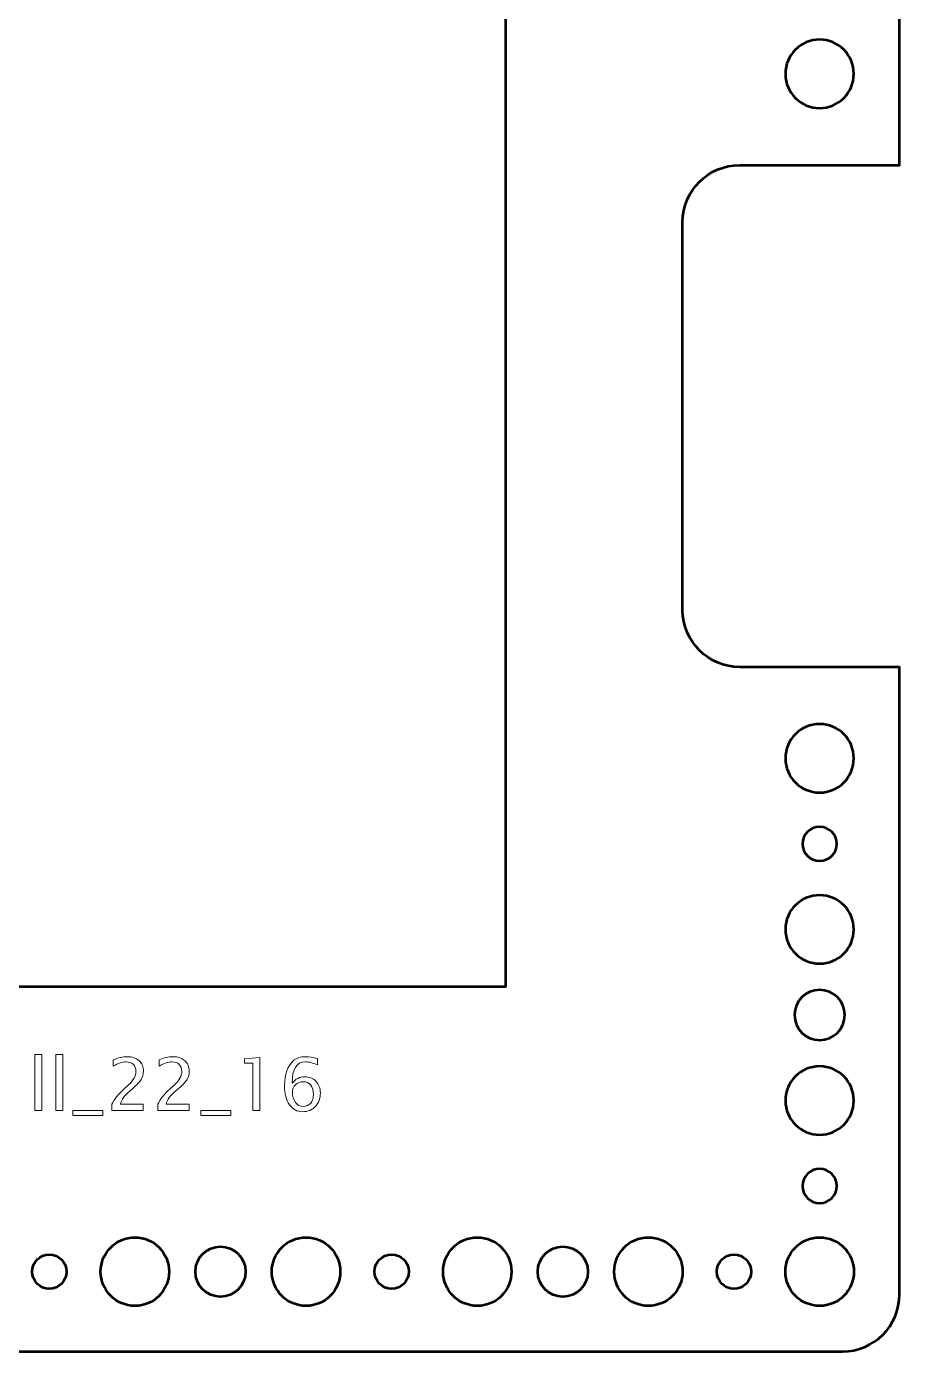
# Model space of a CAD drawing. Header units: centimetres. Extents: x -16.4 to 16.4, y -24.7 to 24.7.
# Drawn here: x 8.8 to 16.45, y -24.7 to -13.09 of the extents above; entities that cross this region are included whole.
import ezdxf

# ---------------------------------------------------------------- set-up
doc = ezdxf.new("R2010")
doc.units = ezdxf.units.CM
doc.header["$MEASUREMENT"] = 0
doc.layers.add('Layer 1', color=7, linetype='Continuous')

msp = doc.modelspace()

# ---------------------------------------------------------------- linework, layer by layer
at = {"layer": 'Layer 1', "lineweight": 53}
for centre, major_axis in [((9.75001, -24.00001), (0, 0.30001)), ((10.5, -24), (0, 0.22)), ((11.25001, -24.00001), (0, 0.30001)), ((12.75001, -24.00001), (0, 0.30001)), ((13.5, -24), (0, 0.22)), ((14.25001, -24.00001), (0, 0.30001)), ((15.75001, -24.00001), (0, 0.30001)), ((9, -24), (0, 0.15)), ((12, -24), (0, 0.15)), ((15, -24), (0, 0.15))]:
    msp.add_ellipse(centre, major_axis=major_axis, ratio=1, dxfattribs=at)
for points, knots in [([(-16.45, -24.2), (-16.45, -24.2), (-16.45, -1.3), (-16.45, -1.3), (-16.45, -1.3), (-16.45, -1.02386), (-16.22614, -0.8), (-15.95, -0.8), (-15.95, -0.8), (-15.95, -0.8), (15.95, -0.8), (15.95, -0.8), (15.95, -0.8), (16.22614, -0.8), (16.45, -1.02386), (16.45, -1.3), (16.45, -1.3), (16.45, -1.3), (16.45, -14.3), (16.45, -14.3), (16.45, -14.3), (16.45, -14.3), (15.05, -14.3), (15.05, -14.3), (15.05, -14.3), (14.77386, -14.3), (14.55, -14.52386), (14.55, -14.8), (14.55, -14.8), (14.55, -14.8), (14.55, -18.2), (14.55, -18.2), (14.55, -18.2), (14.55, -18.47614), (14.77386, -18.7), (15.05, -18.7), (15.05, -18.7), (15.05, -18.7), (16.45, -18.7), (16.45, -18.7), (16.45, -18.7), (16.45, -18.7), (16.45, -24.2), (16.45, -24.2), (16.45, -24.2), (16.45, -24.47614), (16.22614, -24.7), (15.95, -24.7), (15.95, -24.7), (15.95, -24.7), (-15.95, -24.7), (-15.95, -24.7), (-15.95, -24.7), (-16.22614, -24.7), (-16.45, -24.47614), (-16.45, -24.2)], [0, 0, 0, 0, 0.06666667, 0.06666667, 0.06666667, 0.06666667, 0.13333333, 0.13333333, 0.13333333, 0.13333333, 0.2, 0.2, 0.2, 0.2, 0.26666667, 0.26666667, 0.26666667, 0.26666667, 0.33333333, 0.33333333, 0.33333333, 0.33333333, 0.4, 0.4, 0.4, 0.4, 0.46666667, 0.46666667, 0.46666667, 0.46666667, 0.53333333, 0.53333333, 0.53333333, 0.53333333, 0.6, 0.6, 0.6, 0.6, 0.66666667, 0.66666667, 0.66666667, 0.66666667, 0.73333333, 0.73333333, 0.73333333, 0.73333333, 0.8, 0.8, 0.8, 0.8, 0.86666667, 0.86666667, 0.86666667, 0.86666667, 1, 1, 1, 1]), ([(-13, -4), (-13, -4), (-4.45, -4), (-4.45, -4), (-4.45, -4), (-4.45, -4), (-4.45, -2.8), (-4.45, -2.8), (-4.45, -2.8), (-4.45, -2.52386), (-4.22614, -2.3), (-3.95, -2.3), (-3.95, -2.3), (-3.95, -2.3), (2.45, -2.3), (2.45, -2.3), (2.45, -2.3), (2.72614, -2.3), (2.95, -2.52386), (2.95, -2.8), (2.95, -2.8), (2.95, -2.8), (2.95, -4), (2.95, -4), (2.95, -4), (2.95, -4), (13, -4), (13, -4), (13, -4), (13, -4), (13, -21.5), (13, -21.5), (13, -21.5), (13, -21.5), (-13, -21.5), (-13, -21.5), (-13, -21.5), (-13, -21.5), (-13, -4), (-13, -4)], [0, 0, 0, 0, 0.09090909, 0.09090909, 0.09090909, 0.09090909, 0.18181818, 0.18181818, 0.18181818, 0.18181818, 0.27272727, 0.27272727, 0.27272727, 0.27272727, 0.36363636, 0.36363636, 0.36363636, 0.36363636, 0.45454545, 0.45454545, 0.45454545, 0.45454545, 0.54545455, 0.54545455, 0.54545455, 0.54545455, 0.63636364, 0.63636364, 0.63636364, 0.63636364, 0.72727273, 0.72727273, 0.72727273, 0.72727273, 0.81818182, 0.81818182, 0.81818182, 0.81818182, 1, 1, 1, 1]), ([(15.45, -13.5), (15.45, -13.33431), (15.58431, -13.2), (15.75, -13.2), (15.75, -13.2), (15.91569, -13.2), (16.05, -13.33431), (16.05, -13.5), (16.05, -13.5), (16.05, -13.66569), (15.91569, -13.8), (15.75, -13.8), (15.75, -13.8), (15.58431, -13.8), (15.45, -13.66569), (15.45, -13.5)], [0, 0, 0, 0, 0.2, 0.2, 0.2, 0.2, 0.4, 0.4, 0.4, 0.4, 0.6, 0.6, 0.6, 0.6, 1, 1, 1, 1]), ([(15.45, -19.5), (15.45, -19.33431), (15.58431, -19.2), (15.75, -19.2), (15.75, -19.2), (15.91569, -19.2), (16.05, -19.33431), (16.05, -19.5), (16.05, -19.5), (16.05, -19.66569), (15.91569, -19.8), (15.75, -19.8), (15.75, -19.8), (15.58431, -19.8), (15.45, -19.66569), (15.45, -19.5)], [0, 0, 0, 0, 0.2, 0.2, 0.2, 0.2, 0.4, 0.4, 0.4, 0.4, 0.6, 0.6, 0.6, 0.6, 1, 1, 1, 1]), ([(15.6, -20.25), (15.6, -20.16716), (15.66716, -20.1), (15.75, -20.1), (15.75, -20.1), (15.83284, -20.1), (15.9, -20.16716), (15.9, -20.25), (15.9, -20.25), (15.9, -20.33284), (15.83284, -20.4), (15.75, -20.4), (15.75, -20.4), (15.66716, -20.4), (15.6, -20.33284), (15.6, -20.25)], [0, 0, 0, 0, 0.2, 0.2, 0.2, 0.2, 0.4, 0.4, 0.4, 0.4, 0.6, 0.6, 0.6, 0.6, 1, 1, 1, 1]), ([(15.45, -21), (15.45, -20.83431), (15.58431, -20.7), (15.75, -20.7), (15.75, -20.7), (15.91569, -20.7), (16.05, -20.83431), (16.05, -21), (16.05, -21), (16.05, -21.16569), (15.91569, -21.3), (15.75, -21.3), (15.75, -21.3), (15.58431, -21.3), (15.45, -21.16569), (15.45, -21)], [0, 0, 0, 0, 0.2, 0.2, 0.2, 0.2, 0.4, 0.4, 0.4, 0.4, 0.6, 0.6, 0.6, 0.6, 1, 1, 1, 1]), ([(15.53, -21.75), (15.53, -21.6285), (15.6285, -21.53), (15.75, -21.53), (15.75, -21.53), (15.8715, -21.53), (15.97, -21.6285), (15.97, -21.75), (15.97, -21.75), (15.97, -21.8715), (15.8715, -21.97), (15.75, -21.97), (15.75, -21.97), (15.6285, -21.97), (15.53, -21.8715), (15.53, -21.75)], [0, 0, 0, 0, 0.2, 0.2, 0.2, 0.2, 0.4, 0.4, 0.4, 0.4, 0.6, 0.6, 0.6, 0.6, 1, 1, 1, 1]), ([(15.45, -22.5), (15.45, -22.33431), (15.58431, -22.2), (15.75, -22.2), (15.75, -22.2), (15.91569, -22.2), (16.05, -22.33431), (16.05, -22.5), (16.05, -22.5), (16.05, -22.66569), (15.91569, -22.8), (15.75, -22.8), (15.75, -22.8), (15.58431, -22.8), (15.45, -22.66569), (15.45, -22.5)], [0, 0, 0, 0, 0.2, 0.2, 0.2, 0.2, 0.4, 0.4, 0.4, 0.4, 0.6, 0.6, 0.6, 0.6, 1, 1, 1, 1]), ([(15.6, -23.25), (15.6, -23.16716), (15.66716, -23.1), (15.75, -23.1), (15.75, -23.1), (15.83284, -23.1), (15.9, -23.16716), (15.9, -23.25), (15.9, -23.25), (15.9, -23.33284), (15.83284, -23.4), (15.75, -23.4), (15.75, -23.4), (15.66716, -23.4), (15.6, -23.33284), (15.6, -23.25)], [0, 0, 0, 0, 0.2, 0.2, 0.2, 0.2, 0.4, 0.4, 0.4, 0.4, 0.6, 0.6, 0.6, 0.6, 1, 1, 1, 1])]:
    msp.add_open_spline(points, degree=3, knots=knots, dxfattribs=at)
at = {"layer": 'Layer 1', "color": 5, "lineweight": 9}
for points, knots in [([(8.87318, -22.58622), (8.87318, -22.58622), (8.87318, -22.09663), (8.87318, -22.09663), (8.87318, -22.09663), (8.87318, -22.09663), (8.93414, -22.09663), (8.93414, -22.09663), (8.93414, -22.09663), (8.93414, -22.09663), (8.93414, -22.58622), (8.93414, -22.58622), (8.93414, -22.58622), (8.93414, -22.58622), (8.87318, -22.58622), (8.87318, -22.58622)], [0, 0, 0, 0, 0.2, 0.2, 0.2, 0.2, 0.4, 0.4, 0.4, 0.4, 0.6, 0.6, 0.6, 0.6, 1, 1, 1, 1]), ([(9.0567, -22.58622), (9.0567, -22.58622), (9.0567, -22.09663), (9.0567, -22.09663), (9.0567, -22.09663), (9.0567, -22.09663), (9.11766, -22.09663), (9.11766, -22.09663), (9.11766, -22.09663), (9.11766, -22.09663), (9.11766, -22.58622), (9.11766, -22.58622), (9.11766, -22.58622), (9.11766, -22.58622), (9.0567, -22.58622), (9.0567, -22.58622)], [0, 0, 0, 0, 0.2, 0.2, 0.2, 0.2, 0.4, 0.4, 0.4, 0.4, 0.6, 0.6, 0.6, 0.6, 1, 1, 1, 1]), ([(9.54947, -22.58622), (9.54947, -22.58622), (9.54947, -22.53288), (9.54947, -22.53288), (9.54947, -22.53288), (9.56725, -22.49129), (9.60312, -22.44588), (9.6572, -22.39688), (9.6572, -22.39688), (9.6572, -22.39688), (9.69213, -22.36556), (9.69213, -22.36556), (9.69213, -22.36556), (9.73711, -22.32471), (9.75965, -22.28428), (9.75965, -22.24406), (9.75965, -22.24406), (9.75965, -22.21834), (9.75192, -22.19823), (9.73658, -22.18352), (9.73658, -22.18352), (9.72123, -22.16881), (9.69996, -22.1614), (9.67297, -22.1614), (9.67297, -22.1614), (9.64143, -22.1614), (9.60408, -22.17347), (9.5609, -22.1976), (9.5609, -22.1976), (9.5609, -22.1976), (9.5609, -22.14426), (9.5609, -22.14426), (9.5609, -22.14426), (9.60164, -22.12521), (9.64218, -22.11568), (9.6826, -22.11568), (9.6826, -22.11568), (9.72557, -22.11568), (9.76007, -22.12722), (9.78611, -22.1504), (9.78611, -22.1504), (9.81204, -22.17358), (9.82506, -22.20427), (9.82506, -22.24258), (9.82506, -22.24258), (9.82506, -22.2701), (9.81849, -22.29454), (9.80537, -22.31582), (9.80537, -22.31582), (9.79214, -22.33719), (9.76769, -22.36302), (9.73182, -22.3935), (9.73182, -22.3935), (9.73182, -22.3935), (9.70822, -22.41361), (9.70822, -22.41361), (9.70822, -22.41361), (9.65911, -22.4552), (9.63075, -22.49499), (9.62313, -22.53288), (9.62313, -22.53288), (9.62313, -22.53288), (9.82315, -22.53288), (9.82315, -22.53288), (9.82315, -22.53288), (9.82315, -22.53288), (9.82315, -22.58622), (9.82315, -22.58622), (9.82315, -22.58622), (9.82315, -22.58622), (9.54947, -22.58622), (9.54947, -22.58622)], [0, 0, 0, 0, 0.05263158, 0.05263158, 0.05263158, 0.05263158, 0.10526316, 0.10526316, 0.10526316, 0.10526316, 0.15789474, 0.15789474, 0.15789474, 0.15789474, 0.21052632, 0.21052632, 0.21052632, 0.21052632, 0.26315789, 0.26315789, 0.26315789, 0.26315789, 0.31578947, 0.31578947, 0.31578947, 0.31578947, 0.36842105, 0.36842105, 0.36842105, 0.36842105, 0.42105263, 0.42105263, 0.42105263, 0.42105263, 0.47368421, 0.47368421, 0.47368421, 0.47368421, 0.52631579, 0.52631579, 0.52631579, 0.52631579, 0.57894737, 0.57894737, 0.57894737, 0.57894737, 0.63157895, 0.63157895, 0.63157895, 0.63157895, 0.68421053, 0.68421053, 0.68421053, 0.68421053, 0.73684211, 0.73684211, 0.73684211, 0.73684211, 0.78947368, 0.78947368, 0.78947368, 0.78947368, 0.84210526, 0.84210526, 0.84210526, 0.84210526, 0.89473684, 0.89473684, 0.89473684, 0.89473684, 1, 1, 1, 1]), ([(9.951, -22.58622), (9.951, -22.58622), (9.951, -22.53288), (9.951, -22.53288), (9.951, -22.53288), (9.96878, -22.49129), (10.00465, -22.44588), (10.05873, -22.39688), (10.05873, -22.39688), (10.05873, -22.39688), (10.09366, -22.36556), (10.09366, -22.36556), (10.09366, -22.36556), (10.13864, -22.32471), (10.16118, -22.28428), (10.16118, -22.24406), (10.16118, -22.24406), (10.16118, -22.21834), (10.15345, -22.19823), (10.13811, -22.18352), (10.13811, -22.18352), (10.12276, -22.16881), (10.10149, -22.1614), (10.0745, -22.1614), (10.0745, -22.1614), (10.04296, -22.1614), (10.00561, -22.17347), (9.96243, -22.1976), (9.96243, -22.1976), (9.96243, -22.1976), (9.96243, -22.14426), (9.96243, -22.14426), (9.96243, -22.14426), (10.00317, -22.12521), (10.04371, -22.11568), (10.08413, -22.11568), (10.08413, -22.11568), (10.1271, -22.11568), (10.1616, -22.12722), (10.18764, -22.1504), (10.18764, -22.1504), (10.21357, -22.17358), (10.22659, -22.20427), (10.22659, -22.24258), (10.22659, -22.24258), (10.22659, -22.2701), (10.22002, -22.29454), (10.2069, -22.31582), (10.2069, -22.31582), (10.19367, -22.33719), (10.16922, -22.36302), (10.13335, -22.3935), (10.13335, -22.3935), (10.13335, -22.3935), (10.10975, -22.41361), (10.10975, -22.41361), (10.10975, -22.41361), (10.06064, -22.4552), (10.03228, -22.49499), (10.02466, -22.53288), (10.02466, -22.53288), (10.02466, -22.53288), (10.22468, -22.53288), (10.22468, -22.53288), (10.22468, -22.53288), (10.22468, -22.53288), (10.22468, -22.58622), (10.22468, -22.58622), (10.22468, -22.58622), (10.22468, -22.58622), (9.951, -22.58622), (9.951, -22.58622)], [0, 0, 0, 0, 0.05263158, 0.05263158, 0.05263158, 0.05263158, 0.10526316, 0.10526316, 0.10526316, 0.10526316, 0.15789474, 0.15789474, 0.15789474, 0.15789474, 0.21052632, 0.21052632, 0.21052632, 0.21052632, 0.26315789, 0.26315789, 0.26315789, 0.26315789, 0.31578947, 0.31578947, 0.31578947, 0.31578947, 0.36842105, 0.36842105, 0.36842105, 0.36842105, 0.42105263, 0.42105263, 0.42105263, 0.42105263, 0.47368421, 0.47368421, 0.47368421, 0.47368421, 0.52631579, 0.52631579, 0.52631579, 0.52631579, 0.57894737, 0.57894737, 0.57894737, 0.57894737, 0.63157895, 0.63157895, 0.63157895, 0.63157895, 0.68421053, 0.68421053, 0.68421053, 0.68421053, 0.73684211, 0.73684211, 0.73684211, 0.73684211, 0.78947368, 0.78947368, 0.78947368, 0.78947368, 0.84210526, 0.84210526, 0.84210526, 0.84210526, 0.89473684, 0.89473684, 0.89473684, 0.89473684, 1, 1, 1, 1]), ([(10.78369, -22.58622), (10.78369, -22.58622), (10.78369, -22.17283), (10.78369, -22.17283), (10.78369, -22.17283), (10.78369, -22.17283), (10.71067, -22.17283), (10.71067, -22.17283), (10.71067, -22.17283), (10.71067, -22.17283), (10.71067, -22.13473), (10.71067, -22.13473), (10.71067, -22.13473), (10.71067, -22.13473), (10.84465, -22.1233), (10.84465, -22.1233), (10.84465, -22.1233), (10.84465, -22.1233), (10.84465, -22.58622), (10.84465, -22.58622), (10.84465, -22.58622), (10.84465, -22.58622), (10.78369, -22.58622), (10.78369, -22.58622)], [0, 0, 0, 0, 0.14285714, 0.14285714, 0.14285714, 0.14285714, 0.28571429, 0.28571429, 0.28571429, 0.28571429, 0.42857143, 0.42857143, 0.42857143, 0.42857143, 0.57142857, 0.57142857, 0.57142857, 0.57142857, 0.71428571, 0.71428571, 0.71428571, 0.71428571, 1, 1, 1, 1]), ([(11.12807, -22.34831), (11.15728, -22.31052), (11.194, -22.29158), (11.23824, -22.29158), (11.23824, -22.29158), (11.27835, -22.29158), (11.31116, -22.30481), (11.33677, -22.33137), (11.33677, -22.33137), (11.36228, -22.35794), (11.37509, -22.39202), (11.37509, -22.43361), (11.37509, -22.43361), (11.37509, -22.48134), (11.3608, -22.5206), (11.33212, -22.5514), (11.33212, -22.5514), (11.30344, -22.5822), (11.26703, -22.59765), (11.22269, -22.59765), (11.22269, -22.59765), (11.17231, -22.59765), (11.13273, -22.57722), (11.10426, -22.53648), (11.10426, -22.53648), (11.07568, -22.49563), (11.0614, -22.43911), (11.0614, -22.36704), (11.0614, -22.36704), (11.0614, -22.26988), (11.08637, -22.19866), (11.13622, -22.15315), (11.13622, -22.15315), (11.16331, -22.12817), (11.20078, -22.11568), (11.24851, -22.11568), (11.24851, -22.11568), (11.27624, -22.11568), (11.31063, -22.1214), (11.35159, -22.13283), (11.35159, -22.13283), (11.35159, -22.13283), (11.35159, -22.18617), (11.35159, -22.18617), (11.35159, -22.18617), (11.3083, -22.16966), (11.27274, -22.1614), (11.2448, -22.1614), (11.2448, -22.1614), (11.16702, -22.1614), (11.12807, -22.22374), (11.12807, -22.34831)], [0, 0, 0, 0, 0.07142857, 0.07142857, 0.07142857, 0.07142857, 0.14285714, 0.14285714, 0.14285714, 0.14285714, 0.21428571, 0.21428571, 0.21428571, 0.21428571, 0.28571429, 0.28571429, 0.28571429, 0.28571429, 0.35714286, 0.35714286, 0.35714286, 0.35714286, 0.42857143, 0.42857143, 0.42857143, 0.42857143, 0.5, 0.5, 0.5, 0.5, 0.57142857, 0.57142857, 0.57142857, 0.57142857, 0.64285714, 0.64285714, 0.64285714, 0.64285714, 0.71428571, 0.71428571, 0.71428571, 0.71428571, 0.78571429, 0.78571429, 0.78571429, 0.78571429, 0.85714286, 0.85714286, 0.85714286, 0.85714286, 1, 1, 1, 1]), ([(11.31413, -22.44567), (11.31413, -22.4117), (11.30629, -22.38482), (11.29052, -22.36503), (11.29052, -22.36503), (11.27476, -22.34524), (11.25317, -22.33539), (11.22575, -22.33539), (11.22575, -22.33539), (11.19961, -22.33539), (11.17728, -22.34407), (11.15866, -22.36154), (11.15866, -22.36154), (11.13992, -22.37889), (11.13061, -22.39985), (11.13061, -22.42429), (11.13061, -22.42429), (11.13061, -22.46282), (11.1395, -22.49372), (11.15717, -22.517), (11.15717, -22.517), (11.17495, -22.54029), (11.19845, -22.55193), (11.22766, -22.55193), (11.22766, -22.55193), (11.25422, -22.55193), (11.27528, -22.5424), (11.29084, -22.52335), (11.29084, -22.52335), (11.3064, -22.5043), (11.31413, -22.47838), (11.31413, -22.44567)], [0, 0, 0, 0, 0.11111111, 0.11111111, 0.11111111, 0.11111111, 0.22222222, 0.22222222, 0.22222222, 0.22222222, 0.33333333, 0.33333333, 0.33333333, 0.33333333, 0.44444444, 0.44444444, 0.44444444, 0.44444444, 0.55555556, 0.55555556, 0.55555556, 0.55555556, 0.66666667, 0.66666667, 0.66666667, 0.66666667, 0.77777778, 0.77777778, 0.77777778, 0.77777778, 1, 1, 1, 1]), ([(9.20593, -22.63194), (9.20593, -22.63194), (9.20593, -22.58622), (9.20593, -22.58622), (9.20593, -22.58622), (9.20593, -22.58622), (9.47009, -22.58622), (9.47009, -22.58622), (9.47009, -22.58622), (9.47009, -22.58622), (9.47009, -22.63194), (9.47009, -22.63194), (9.47009, -22.63194), (9.47009, -22.63194), (9.20593, -22.63194), (9.20593, -22.63194)], [0, 0, 0, 0, 0.2, 0.2, 0.2, 0.2, 0.4, 0.4, 0.4, 0.4, 0.6, 0.6, 0.6, 0.6, 1, 1, 1, 1]), ([(10.32649, -22.63194), (10.32649, -22.63194), (10.32649, -22.58622), (10.32649, -22.58622), (10.32649, -22.58622), (10.32649, -22.58622), (10.59065, -22.58622), (10.59065, -22.58622), (10.59065, -22.58622), (10.59065, -22.58622), (10.59065, -22.63194), (10.59065, -22.63194), (10.59065, -22.63194), (10.59065, -22.63194), (10.32649, -22.63194), (10.32649, -22.63194)], [0, 0, 0, 0, 0.2, 0.2, 0.2, 0.2, 0.4, 0.4, 0.4, 0.4, 0.6, 0.6, 0.6, 0.6, 1, 1, 1, 1])]:
    msp.add_open_spline(points, degree=3, knots=knots, dxfattribs=at)

doc.saveas('drawing.dxf')
